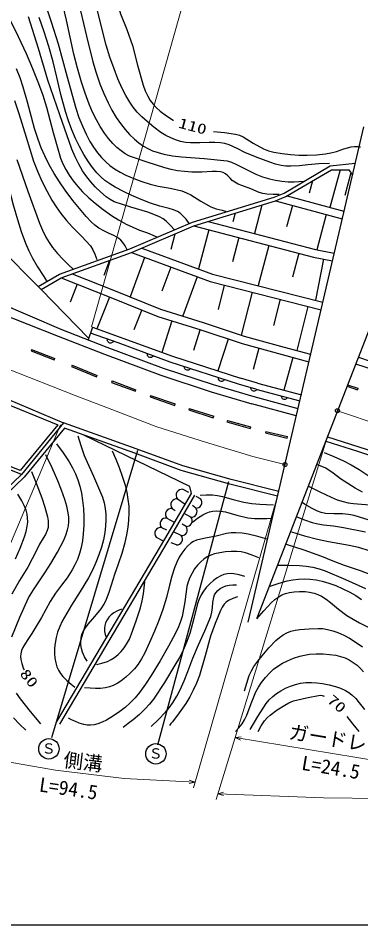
# Model space of a CAD drawing. Units: millimetres, scale not verified. Extents: x 40000 to 680000, y 20000 to 380000.
# Drawn here: x 182396 to 226122, y 205000 to 320851 of the extents above; entities that cross this region are included whole.
import ezdxf
from ezdxf.enums import TextEntityAlignment as Align

# ---------------------------------------------------------------- set-up
doc = ezdxf.new("R2010")
doc.units = ezdxf.units.MM
doc.header["$LTSCALE"] = 1000
doc.header["$PDMODE"] = 32
doc.header["$PDSIZE"] = 500
doc.linetypes.add('CHAIN', pattern=[18.5, 12, -1.5, 3.5, -1.5])
for name, color, linetype, lineweight in [('M-BGD', 7, 'Continuous', 25), ('M-BGD-EXST', 7, 'Continuous', 25), ('M-BMK', 2, 'CHAIN', 13), ('M-BMK-OTRS', 5, 'Continuous', 25), ('M-STR-HTXT', 7, 'Continuous', 13), ('M-TTL-BAND', 7, 'Continuous', 25)]:
    doc.layers.add(name, color=color, linetype=linetype, lineweight=lineweight)
doc.layers.add('M-OTRS', color=6, linetype='Continuous')
doc.styles.add('ＭＳ ゴシック', font='')
doc.styles.get('ＭＳ ゴシック').set_extended_font_data('MS Gothic')

msp = doc.modelspace()

# ---------------------------------------------------------------- linework, layer by layer
at = {"layer": 'M-BGD'}
for p, q in [((216342, 298491), (222198, 301968)), ((216565, 298042), (222365, 301486)), ((223471, 301486), (222173, 296663)), ((222198, 301968), (225398, 302310)), ((222365, 301486), (224577, 301486)), ((224577, 301486), (225041, 300774)), ((219952, 300053), (219532, 298491)), ((224851, 301064), (224080, 298199)), ((204647, 294778), (215056, 297970)), ((215056, 297970), (216342, 298491)), ((215224, 297498), (216565, 298042)), ((216717, 298132), (223971, 296180)), ((204819, 294308), (215224, 297498)), ((213508, 296972), (212532, 293345)), ((215224, 297498), (223744, 295205)), ((217382, 296917), (216649, 294194)), ((210076, 295920), (209783, 294831)), ((221697, 295756), (220487, 291259)), ((196660, 291366), (204647, 294778)), ((196843, 290900), (204819, 294308)), ((204819, 294308), (220102, 290316)), ((206639, 294866), (220324, 291291)), ((202370, 293262), (201856, 291292)), ((206729, 293809), (205424, 288811)), ((185315, 286187), (179315, 292250)), ((210550, 292811), (209741, 289712)), ((187677, 288129), (196660, 291366)), ((187889, 287674), (196843, 290900)), ((196843, 290900), (206917, 287197)), ((198184, 291473), (207214, 288153)), ((214371, 291813), (213028, 286672)), ((218191, 290815), (217389, 287744)), ((220324, 291291), (222724, 290824)), ((194042, 289891), (193333, 287962)), ((198522, 290283), (196669, 285240)), ((220102, 290316), (222497, 289850)), ((221357, 290072), (220334, 284809)), ((201880, 289049), (200747, 285966)), ((184951, 286555), (187677, 288129)), ((185315, 286187), (187889, 287674)), ((187889, 287674), (194210, 285159)), ((189308, 288185), (194582, 286087)), ((205238, 287814), (203393, 282794)), ((207214, 288153), (221268, 284571)), ((191391, 279940), (185315, 286187)), ((189946, 286851), (189023, 284545)), ((206917, 287197), (221042, 283597)), ((208697, 286743), (207898, 283609)), ((172781, 286018), (187504, 280217)), ((194059, 285206), (192439, 281155)), ((194210, 285159), (200229, 282739)), ((194582, 286087), (200566, 283681)), ((212257, 285836), (210860, 280355)), ((179903, 284534), (187848, 281103)), ((215817, 284928), (214966, 281590)), ((219377, 284021), (217942, 278392)), ((198173, 283561), (197166, 281043)), ((200229, 282739), (205707, 281019)), ((200566, 283681), (206015, 281970)), ((157748, 282016), (188193, 269154)), ((202018, 282160), (200721, 278149)), ((206015, 281970), (211252, 280225)), ((157301, 281304), (187439, 268879)), ((187848, 281103), (193727, 278822)), ((191888, 281356), (191326, 279754)), ((195139, 279368), (191623, 280601)), ((191896, 281353), (202070, 277659)), ((205595, 281003), (204752, 278394)), ((205707, 281019), (210962, 279267)), ((187504, 280217), (193393, 277932)), ((201810, 276903), (195139, 279368)), ((209173, 279846), (207857, 275779)), ((210962, 279267), (216089, 277866)), ((211252, 280225), (216354, 278830)), ((184109, 278523), (184037, 278337)), ((184037, 278337), (187003, 277196)), ((184109, 278523), (187074, 277383)), ((193727, 278822), (200912, 276120)), ((213123, 278674), (212383, 275977)), ((216354, 278830), (219716, 277902)), ((187003, 277196), (187074, 277383)), ((193393, 277932), (200596, 275223)), ((210511, 274075), (201810, 276903)), ((202070, 277659), (210751, 274838)), ((216089, 277866), (219489, 276927)), ((217445, 277488), (216302, 273321)), ((225808, 277531), (229793, 276151)), ((189295, 276506), (189219, 276321)), ((189219, 276321), (192390, 275021)), ((189295, 276506), (192465, 275206)), ((200912, 276120), (207296, 274021)), ((234050, 273905), (225464, 276646)), ((192390, 275021), (192465, 275206)), ((200596, 275223), (207013, 273113)), ((212924, 274229), (210751, 274838)), ((194375, 274501), (194305, 274314)), ((194305, 274314), (197362, 273173)), ((194375, 274501), (197432, 273361)), ((207296, 274021), (212457, 272490)), ((212716, 273456), (210511, 274075)), ((212716, 273456), (218330, 271948)), ((212924, 274229), (218570, 272712)), ((224363, 273813), (225688, 273366)), ((224435, 273999), (225749, 273556)), ((225749, 273556), (225688, 273366)), ((197362, 273173), (197432, 273361)), ((199298, 272655), (199232, 272466)), ((199232, 272466), (202380, 271371)), ((199298, 272655), (202445, 271560)), ((207013, 273113), (212198, 271575)), ((212457, 272490), (218103, 270974)), ((202380, 271371), (202445, 271560)), ((217887, 270047), (212198, 271575)), ((182803, 262536), (164444, 269972)), ((182643, 263032), (164599, 270341)), ((204220, 270992), (204159, 270801)), ((204159, 270801), (207283, 269798)), ((204220, 270992), (207344, 269988)), ((207283, 269798), (207344, 269988)), ((187439, 268879), (182643, 263032)), ((188193, 269154), (182808, 262541)), ((197473, 265811), (188193, 269154)), ((209096, 269443), (209042, 269250)), ((209042, 269250), (212008, 268429)), ((209096, 269443), (212061, 268622)), ((188290, 268481), (183176, 262200)), ((197270, 265247), (188290, 268481)), ((212061, 268622), (212008, 268429)), ((213993, 268053), (213946, 267859)), ((213946, 267859), (216706, 267198)), ((213993, 268053), (216753, 267392)), ((204306, 260996), (190791, 267580)), ((216706, 267198), (216753, 267392)), ((221642, 266811), (225683, 265508)), ((221860, 267371), (225868, 266079)), ((203396, 263635), (197473, 265811)), ((225683, 265508), (230210, 264023)), ((225868, 266079), (230385, 264597)), ((203210, 263064), (197270, 265247)), ((209410, 261308), (203210, 263064)), ((209565, 261888), (203396, 263635)), ((182808, 262541), (178275, 258222)), ((183176, 262200), (178643, 257881)), ((215642, 260352), (209565, 261888)), ((204502, 260134), (204306, 260996)), ((215495, 259771), (209410, 261308)), ((201092, 254294), (204502, 260134)), ((201524, 254041), (204934, 259882)), ((203405, 260651), (204149, 260298)), ((205678, 259436), (205090, 259750)), ((202723, 259428), (203718, 258731)), ((205059, 258260), (204659, 258574)), ((202041, 258205), (202425, 257947)), ((204439, 257084), (203562, 257555)), ((201359, 256983), (202307, 256457)), ((203820, 255909), (203326, 256183)), ((200677, 255760), (201328, 255478)), ((203201, 254733), (202229, 255203)), ((187296, 230896), (201092, 254294)), ((187727, 230642), (201524, 254041)), ((199995, 254537), (200818, 254106)), ((202582, 253557), (201915, 253792))]:
    msp.add_line(p, q, dxfattribs=at)
for points in [[(189095, 335067), (190288, 333438), (191433, 331773), (192110, 330685), (192737, 329563), (193245, 328538), (193702, 327480), (194064, 326493), (194373, 325479), (194874, 323427), (195434, 321397), (196242, 319386), (196992, 317356), (197628, 314830), (198329, 312293), (198610, 311564), (198944, 310864), (199259, 310333), (199622, 309840), (200037, 309393), (200503, 308980), (201319, 308380), (202190, 307816), (202199, 307811)], [(215717, 298329), (214914, 298308), (214116, 298347), (213632, 298431), (213163, 298573), (212085, 299034), (210957, 299450), (210479, 299637), (210035, 299874), (209723, 300118), (209436, 300420), (209155, 300722), (208839, 300973), (208540, 301113), (208213, 301199), (207700, 301250), (207150, 301243), (205830, 301184), (204563, 301186), (203636, 301242), (202713, 301358), (201902, 301516), (201099, 301734), (198839, 302455), (196616, 303228), (196070, 303529), (195546, 303888), (194998, 304340), (194478, 304849), (193935, 305472), (193429, 306144), (192879, 306987), (192387, 307851), (191892, 308841), (191451, 309861), (190930, 311258), (190465, 312681), (189958, 314456), (189505, 316258), (188551, 320607), (187537, 324951)], [(185680, 323142), (186617, 320372), (187496, 317586), (188588, 313458), (189740, 309342), (190156, 308136), (190631, 306943), (191061, 306010), (191547, 305101), (192012, 304353), (192522, 303645), (193022, 303050), (193564, 302499), (194104, 302034), (194691, 301609), (195398, 301177), (196140, 300795), (197151, 300361), (198191, 299979), (199219, 299652), (200271, 299380), (201792, 299107), (203301, 298775), (203884, 298549), (204447, 298267), (205701, 297480), (206974, 296751), (207676, 296497), (208413, 296294), (208668, 296232), (208934, 296168)], [(222111, 302291), (220749, 302228), (219378, 302104), (218282, 301982), (217183, 301921), (216570, 301944), (215954, 302028), (215231, 302210), (214507, 302454), (212898, 303048), (211321, 303694), (210323, 304204), (209302, 304658), (208775, 304815), (208232, 304913), (207506, 304962), (206759, 304951), (205562, 304897), (204379, 304903), (203755, 304969), (203127, 305097), (202493, 305290), (201868, 305545), (201228, 305876), (200620, 306258), (199712, 306920), (198840, 307630), (198188, 308220), (197582, 308849), (197083, 309471), (196630, 310130), (196126, 310984), (195668, 311878), (195119, 313107), (194627, 314355), (194101, 315875), (193632, 317411), (192420, 322141)], [(202356, 293789), (201848, 294361), (201296, 294891), (200884, 295196), (200427, 295459), (199701, 295779), (198940, 296048), (196787, 296680), (194652, 297370), (194127, 297675), (193623, 298039), (192907, 298644), (192234, 299291), (191662, 299919), (191138, 300585), (190623, 301359), (190154, 302172), (189682, 303119), (189264, 304095), (187701, 308497), (186192, 312924), (184991, 316981), (183729, 321033)], [(204217, 294599), (203814, 295150), (203376, 295649), (203059, 295917), (202707, 296137), (202205, 296361), (201659, 296538), (200463, 296841), (199292, 297199), (198098, 297669), (196917, 298198), (195827, 298696), (194764, 299249), (194090, 299663), (193454, 300126), (192930, 300583), (192439, 301091), (191886, 301764), (191378, 302477), (190772, 303439), (190214, 304437), (189699, 305486), (189238, 306558), (188813, 307721), (188441, 308916), (187858, 311099), (187334, 313296), (186856, 315268), (186317, 317236), (185723, 319101), (185071, 320949)], [(190357, 321774), (191104, 318526), (191912, 315283), (192344, 313869), (192836, 312463), (193327, 311235), (193878, 310018), (194369, 309080), (194913, 308171), (195455, 307376), (196050, 306611), (196617, 305976), (197226, 305383), (197784, 304919), (198382, 304501), (198942, 304180), (199539, 303908), (200246, 303662), (200973, 303473), (202092, 303272), (203228, 303130), (206135, 302900), (209049, 302609), (209605, 302437), (210152, 302203), (211433, 301533), (212737, 300920), (213584, 300593), (214453, 300322), (215243, 300135), (216053, 300005), (216828, 299945), (217614, 299945), (218212, 299972), (218810, 300010)], [(181339, 320679), (182405, 318518), (183416, 316335), (184237, 314423), (185006, 312481), (185532, 310993), (186004, 309479), (186866, 306222), (187788, 302975), (188094, 302239), (188460, 301518), (188910, 300772), (189412, 300056), (189998, 299326), (190626, 298639), (191403, 297893), (192220, 297190), (193244, 296394), (194313, 295639), (195220, 295065), (196164, 294541), (197019, 294132), (197899, 293778), (198901, 293406), (199885, 292977), (199975, 292935), (200075, 292889)], [(196293, 291258), (196053, 291748), (195764, 292203), (195496, 292490), (195184, 292735), (194617, 293064), (193993, 293355), (193335, 293657), (192707, 294013), (192199, 294387), (191731, 294807), (191073, 295509), (190450, 296264), (189392, 297553), (188386, 298872), (187660, 299922), (186982, 301009), (186357, 302118), (185786, 303254), (185335, 304278), (184941, 305323), (184493, 306751), (184103, 308198), (183603, 310115), (183044, 312024), (182635, 313202), (182168, 314366)], [(181935, 310308), (182487, 308679), (183397, 305623), (184366, 302577), (184871, 301296), (185435, 300027), (186039, 298806), (186697, 297612), (187247, 296729), (187846, 295881), (188545, 295011), (189297, 294172), (190486, 292980), (191624, 291753), (191926, 291241), (192177, 290695), (192317, 290348), (192451, 289997)], [(178464, 306265), (179119, 305126), (179717, 303965), (180082, 303105), (180391, 302222), (180851, 300596), (181257, 298938), (181750, 297017), (182303, 295108), (182797, 293599), (183351, 292100), (183769, 291117), (184241, 290161), (184880, 289056), (185577, 287970), (185799, 287637), (186028, 287296)], [(207342, 306383), (208738, 306238), (210128, 306033), (210619, 305888), (211088, 305688), (212379, 304888), (213703, 304141), (214341, 303914), (215000, 303744), (216076, 303561), (217167, 303436), (218225, 303363), (219292, 303351), (220450, 303397), (221612, 303504), (222310, 303626), (223010, 303810), (223942, 304137), (224886, 304403), (225296, 304450), (225718, 304437), (225895, 304416), (226073, 304392)], [(182234, 302790), (183644, 298738), (185122, 294671), (185507, 293756), (185944, 292873), (186342, 292201), (186796, 291553), (187425, 290783), (188104, 290046), (188766, 289380), (189449, 288716)], [(194546, 279540), (194484, 279464), (194412, 279407), (194311, 279350), (194212, 279335), (194114, 279341), (193997, 279383), (193919, 279442), (193852, 279517), (193809, 279626), (193791, 279716), (193794, 279813)], [(199639, 277691), (199578, 277615), (199506, 277558), (199405, 277501), (199305, 277486), (199208, 277492), (199091, 277534), (199012, 277593), (198946, 277668), (198903, 277777), (198884, 277867), (198887, 277964)], [(204366, 276072), (204307, 275995), (204237, 275935), (204137, 275875), (204039, 275857), (203941, 275859), (203823, 275897), (203742, 275953), (203673, 276026), (203626, 276134), (203605, 276223), (203605, 276319)], [(208716, 274658), (208657, 274581), (208587, 274521), (208488, 274461), (208389, 274443), (208291, 274445), (208173, 274483), (208093, 274539), (208024, 274612), (207977, 274720), (207955, 274809), (207955, 274906)], [(212851, 273438), (212796, 273358), (212730, 273295), (212633, 273230), (212536, 273207), (212438, 273205), (212318, 273237), (212235, 273289), (212162, 273358), (212110, 273464), (212084, 273552), (212079, 273648)], [(216761, 272375), (216706, 272294), (216639, 272232), (216543, 272167), (216445, 272144), (216347, 272141), (216227, 272174), (216144, 272225), (216072, 272295), (216020, 272400), (215994, 272488), (215989, 272585)], [(187303, 266457), (188132, 265316), (188905, 264149), (189329, 263409), (189703, 262634), (190004, 261858), (190253, 261050), (190463, 260153), (190618, 259228), (190726, 258187), (190776, 257125), (190771, 256050), (190706, 254981), (190595, 254086), (190424, 253199), (190220, 252440), (189957, 251694), (189646, 251010), (189276, 250341), (188634, 249355), (187938, 248396), (187176, 247371), (186466, 246313), (185360, 244288), (184158, 242214), (183546, 241330), (183002, 240439), (182832, 240044), (182721, 239633), (182689, 239281), (182718, 238922), (182847, 238395), (183044, 237852), (183098, 237716), (183157, 237570)], [(190004, 267499), (190382, 266238), (190819, 264990), (192009, 262333), (193150, 259635), (193355, 258927), (193504, 258197), (193583, 257486), (193602, 256766), (193560, 255951), (193457, 255137), (193271, 254191), (193024, 253252), (192703, 252267), (192326, 251306), (191867, 250308), (191355, 249336), (190310, 247574), (189215, 245844), (188596, 244839), (188029, 243805), (187702, 243104), (187434, 242387), (187246, 241713), (187111, 241006), (187042, 240339), (187032, 239653), (187080, 239057), (187187, 238477), (187335, 237989), (187537, 237529), (187791, 237113), (188101, 236721), (188602, 236218), (189162, 235742), (189380, 235569), (189607, 235390)], [(191196, 238680), (190871, 239253), (190595, 239862), (190465, 240309), (190392, 240783), (190381, 241230), (190432, 241675), (190541, 242081), (190709, 242473), (190995, 242953), (191339, 243410), (192190, 244378), (192992, 245383), (193353, 245978), (193657, 246597), (194020, 247515), (194327, 248458), (194736, 249807), (195205, 251144), (195662, 252500), (196060, 253870), (196281, 254833), (196444, 255810), (196536, 256719), (196568, 257642), (196540, 258502), (196452, 259365), (196293, 260265), (196075, 261154), (195728, 262270), (195321, 263373), (194887, 264441), (194429, 265514)], [(221432, 265364), (222669, 264861), (223893, 264298), (224906, 263759), (225891, 263167), (227040, 262422)], [(181578, 241804), (182631, 244321), (183726, 246780), (184344, 247815), (185015, 248821), (185812, 249978), (186548, 251152), (187396, 252624), (188208, 254157), (188487, 254799), (188705, 255452), (188820, 255972), (188877, 256508), (188867, 257080), (188796, 257656), (188608, 258508), (188359, 259359), (187942, 260559), (187468, 261739), (186715, 263411), (185920, 265060)], [(226353, 260281), (225414, 260795), (224449, 261375), (223514, 262008), (222601, 262698), (221660, 263334), (221141, 263582), (220588, 263790)], [(184104, 262904), (184789, 261242), (185415, 259564), (185795, 258378), (186127, 257140), (186215, 256638), (186242, 256132), (186205, 255765), (186107, 255402), (185882, 254897), (185590, 254396), (185127, 253632), (184719, 252844), (184204, 251757), (183636, 250698), (182583, 249000), (181579, 247264)], [(219464, 261071), (220884, 260324), (222340, 259626), (223094, 259320), (223866, 259072), (224517, 258926), (225188, 258839), (227783, 258616)], [(182076, 251766), (182658, 253141), (183200, 254578), (183410, 255263), (183557, 255954), (183611, 256467), (183606, 256990), (183534, 257489), (183401, 257982), (183166, 258584), (182877, 259160), (182338, 260036)], [(205605, 259897), (206406, 259958), (207201, 259957), (207839, 259877), (208471, 259737), (209815, 259349), (211179, 259019), (212193, 258854), (213223, 258747), (214088, 258691), (214966, 258649)], [(229783, 255915), (225257, 257322), (224532, 257452), (223798, 257523), (222685, 257512), (221593, 257561), (221080, 257682), (220580, 257863), (219892, 258195), (219217, 258589), (218926, 258770), (218636, 258955)], [(204641, 256437), (205284, 256946), (205947, 257394), (206367, 257612), (206806, 257771), (207238, 257858), (207684, 257885), (208261, 257850), (208836, 257754), (210278, 257355), (211718, 257019), (212556, 256937), (213416, 256914), (214133, 256924), (214852, 256947)], [(217946, 257136), (218922, 256742), (219912, 256407), (220626, 256238), (221365, 256126), (222629, 255982), (223893, 255778), (226698, 255230)], [(214172, 254281), (212960, 254624), (211734, 254908), (210972, 255028), (210191, 255090), (209591, 255083), (208990, 255015), (207671, 254680), (206308, 254398), (205714, 254298), (205133, 254140), (204767, 253972), (204427, 253750), (204031, 253408), (203667, 253013), (203285, 252509), (202954, 251972), (202627, 251321), (202349, 250632), (201995, 249533), (201698, 248414), (201311, 246846), (200866, 245293), (200353, 243899), (199779, 242513), (199172, 241071), (198511, 239659), (198132, 238978), (197697, 238322), (197220, 237723), (196687, 237152), (196124, 236631), (195509, 236146), (195018, 235827), (194504, 235565), (194035, 235393), (193550, 235280), (192924, 235206), (192281, 235192), (191577, 235222), (190855, 235276)], [(217271, 255224), (218917, 254724), (220588, 254280), (222005, 253976), (223444, 253728), (224645, 253526), (225842, 253263), (228467, 252411)], [(213094, 251898), (212253, 252240), (211402, 252521), (210852, 252641), (210281, 252702), (209561, 252705), (208836, 252648), (208136, 252551), (207444, 252394), (206975, 252231), (206529, 252011), (206096, 251722), (205690, 251377), (205282, 250944), (204918, 250471), (204593, 249949), (204316, 249390), (204098, 248819), (203937, 248228), (203651, 246294), (203308, 244386), (203060, 243620), (202754, 242871), (202195, 241733), (201574, 240608), (200502, 238727), (199377, 236876), (198646, 235764), (197867, 234688), (197313, 234006), (196707, 233359), (196067, 232788), (195381, 232258), (194560, 231697), (193688, 231173), (193128, 230898), (192550, 230681), (192092, 230566), (191623, 230512), (191194, 230527), (190759, 230603), (190183, 230782), (189610, 231025), (189216, 231215), (188813, 231419)], [(216597, 253658), (218859, 252904), (221100, 252094), (222540, 251503), (224012, 250965), (226041, 250270), (228048, 249519)], [(215585, 250959), (216940, 250972), (218300, 250924), (219159, 250837), (220016, 250689), (220805, 250485), (221586, 250219), (224167, 249120), (226730, 247963)], [(211335, 249516), (210613, 249724), (209899, 249867), (209479, 249896), (209057, 249864), (208661, 249765), (208276, 249605), (207791, 249326), (207323, 248986), (206841, 248569), (206399, 248107), (206041, 247649), (205736, 247161), (205482, 246622), (205282, 246059), (204816, 244146), (204287, 242237), (203908, 241197), (203474, 240182), (202970, 239167), (202407, 238168), (201066, 235976), (199673, 233817), (199174, 233188), (198623, 232592), (197861, 231878), (197053, 231203), (196426, 230712), (195791, 230227)], [(214430, 248215), (215563, 248604), (216716, 248937), (217438, 249086), (218182, 249177), (218902, 249204), (219632, 249169), (220405, 249067), (221170, 248906), (222049, 248653), (222921, 248340), (223837, 247949), (224731, 247502), (225477, 247062), (226193, 246568)], [(192387, 238283), (193088, 238446), (193778, 238669), (194247, 238892), (194699, 239176), (195143, 239529), (195548, 239929), (195920, 240382), (196240, 240866), (196584, 241519), (196874, 242199), (197465, 243844), (197995, 245497), (198216, 246384), (198379, 247286), (198482, 248059), (198571, 248835)], [(199365, 230341), (200305, 231230), (201205, 232165), (201720, 232783), (202187, 233439), (202652, 234207), (203071, 235017), (203582, 236174), (204036, 237351), (204688, 239081), (205393, 240785), (206207, 242569), (206968, 244386), (207111, 244942), (207198, 245528), (207242, 246208), (207345, 246864), (207462, 247165), (207637, 247444), (207883, 247718), (208183, 247960), (208528, 248161), (208903, 248310), (209338, 248403), (209786, 248436), (210017, 248439), (210257, 248438)], [(210371, 246906), (209787, 246690), (209246, 246426), (208954, 246219), (208703, 245967), (208445, 245597), (208230, 245184), (207555, 243521), (206958, 241894), (206269, 239371), (205519, 236856), (205158, 235900), (204743, 234971), (204290, 234119), (203779, 233288), (202957, 232106), (202081, 230954), (201889, 230708), (201691, 230454)], [(212853, 244122), (213747, 245140), (214691, 246124), (215159, 246552), (215660, 246929), (216055, 247151), (216488, 247324), (217031, 247466), (217594, 247550), (218292, 247594), (218999, 247578), (219583, 247509), (220158, 247381), (220635, 247217), (221098, 246993), (221685, 246620), (222241, 246194), (223276, 245341), (224342, 244540), (225132, 244038), (225964, 243582), (227124, 243009)], [(195564, 245318), (195066, 245116), (194591, 244858), (194267, 244603), (193978, 244297), (193742, 243962), (193561, 243600), (193454, 243260), (193407, 242905), (193432, 242501), (193519, 242089), (193574, 241893), (193635, 241687)], [(211280, 234905), (211558, 235895), (211893, 236866), (212153, 237443), (212471, 238001), (212969, 238711), (213520, 239392), (214383, 240392), (215282, 241343), (215722, 241718), (216201, 242046), (216675, 242304), (217173, 242507), (217748, 242656), (218339, 242747), (219513, 242844), (220681, 242882), (221264, 242847), (221852, 242751), (222527, 242579), (223198, 242344), (223946, 242013), (224674, 241624), (225519, 241097), (226337, 240515)], [(210128, 229687), (210572, 230161), (210976, 230682), (211294, 231215), (211564, 231786), (212111, 233299), (212714, 234789), (213042, 235383), (213427, 235954), (213947, 236605), (214513, 237217), (214996, 237666), (215516, 238067), (216113, 238429), (216750, 238743), (217529, 239062), (218325, 239323), (218944, 239475), (219583, 239568), (220437, 239623), (221303, 239618), (222120, 239561), (222926, 239444), (223529, 239300), (224116, 239098), (224644, 238846), (225155, 238534), (225633, 238171), (226070, 237763), (226442, 237338)], [(212000, 229975), (212994, 231631), (214047, 233268), (214434, 233733), (214873, 234164), (215373, 234562), (215912, 234913), (216516, 235237), (217143, 235504), (217781, 235712), (218434, 235862), (219117, 235948), (219814, 235974), (220522, 235945), (221225, 235856), (222066, 235688), (222908, 235456), (223545, 235235), (224153, 234959), (224584, 234696), (224988, 234378), (225474, 233904), (225929, 233376), (226584, 232510)], [(185296, 230681), (183975, 232254), (182688, 233881), (182185, 234595)], [(213007, 229713), (213398, 230412), (213834, 231069), (214161, 231452), (214540, 231802), (215452, 232464), (216408, 233083), (216947, 233385), (217508, 233630), (219202, 234007), (220940, 234330), (221179, 234285), (221424, 234202)], [(181806, 231439), (182573, 230651), (183367, 229887)], [(224334, 231609), (225096, 230651), (225881, 229713)]]:
    msp.add_lwpolyline(points, dxfattribs=at)
for centre, radius, start, end in [((203319, 259898), 758, 83.47179, 218.23206), ((202637, 258675), 758, 83.47179, 218.23206), ((205123, 258977), 720, 264.84558, 39.60585), ((201955, 257452), 758, 83.47179, 218.23206), ((204504, 257801), 720, 264.84558, 39.60585), ((201273, 256229), 758, 83.47179, 218.23206), ((203885, 256626), 720, 264.84558, 39.60585), ((200591, 255006), 758, 83.47179, 218.23206), ((203266, 255450), 720, 264.84558, 39.60585), ((202646, 254274), 720, 264.84558, 39.60585)]:
    msp.add_arc(centre, radius, start, end, dxfattribs=at)
at = {"layer": 'M-BGD-EXST'}
for p, q in [((197609, 265591), (186645, 228891)), ((200202, 227989), (209278, 261664))]:
    msp.add_line(p, q, dxfattribs=at)
for centre in [(186320, 227487), (199973, 226855)]:
    msp.add_circle(centre, 1304, dxfattribs=at)
at = {"layer": 'M-BMK'}
for p, q in [((163829, 282838), (189681, 272653)), ((189681, 272653), (193794, 271051)), ((193794, 271051), (200097, 268647)), ((223145, 270677), (229303, 268601)), ((200097, 268647), (206292, 266671)), ((206292, 266671), (212328, 264855)), ((212328, 264855), (216434, 263804))]:
    msp.add_line(p, q, dxfattribs=at)
at = {"layer": 'M-BMK-OTRS'}
for p, q in [((212874, 244243), (244175, 324802)), ((211752, 243696), (226486, 306981))]:
    msp.add_line(p, q, dxfattribs=at)
at = {"layer": 'M-OTRS'}
for p in [(223134, 270693), (216440, 263812)]:
    msp.add_point(p, dxfattribs=at)
at = {"layer": 'M-STR-HTXT'}
for p, q in [((191738, 281422), (207343, 336641)), ((187778, 268874), (170449, 227705)), ((221739, 267032), (207645, 221028)), ((204762, 222517), (215495, 259771)), ((210066, 228931), (238065, 224310)), ((177936, 226379), (187164, 224745)), ((187164, 224745), (195925, 223710)), ((195925, 223710), (204969, 223237)), ((221371, 221212), (207857, 221722)), ((221371, 221212), (235547, 221090))]:
    msp.add_line(p, q, dxfattribs=at)
for points in [[(210771, 228596), (210066, 228931), (210841, 229020)], [(204233, 223496), (204969, 223237), (204208, 223067)], [(208613, 221529), (207857, 221722), (208600, 221958)]]:
    msp.add_lwpolyline(points, dxfattribs=at)
at = {"layer": 'M-TTL-BAND'}
msp.add_line((40000, 205000), (579000, 205000), dxfattribs=at)

# ---------------------------------------------------------------- texts
at = {"layer": 'M-BGD', "style": 'ＭＳ ゴシック', "width": 1.35}
for s, rotation, p in [('110', 345.1, (202637, 306498)), ('80', 308.4, (182215, 236808)), ('70', 318.7, (221446, 233255))]:
    msp.add_text(s, height=1320, rotation=rotation, dxfattribs=at).set_placement(p, align=Align.BOTTOM_LEFT)
at = {"layer": 'M-BGD-EXST', "style": 'ＭＳ ゴシック'}
for p in [(185393, 226476), (199046, 225844)]:
    msp.add_text('Ｓ', height=1320, dxfattribs=at).set_placement(p, align=Align.BOTTOM_LEFT)
at = {"layer": 'M-STR-HTXT', "style": 'ＭＳ ゴシック'}
for s, rotation, p in [('ガードレール', 350.6, (216749, 228256)), ('側溝', 353.1, (188031, 224669)), ('L=24.5', 350.6, (218376, 224284)), ('L=94.5', 351.8, (184910, 221507))]:
    msp.add_text(s, height=1833, rotation=rotation, dxfattribs=at).set_placement(p, align=Align.BOTTOM_LEFT)

doc.saveas('drawing.dxf')
